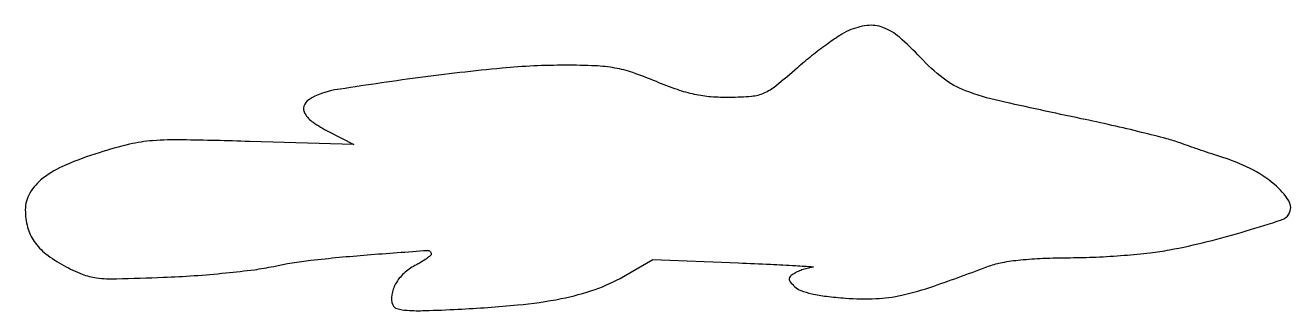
# Model space of a CAD drawing. Extents: x 0 to 237, y 0 to 53.
import ezdxf

# ---------------------------------------------------------------- set-up
doc = ezdxf.new("R2010")
doc.units = 0

msp = doc.modelspace()

# ---------------------------------------------------------------- linework, layer by layer
msp.add_lwpolyline([(154.170679, 52.498476, 0.041835), (152.481716, 51.577838, 0.011377), (149.979296, 49.84578, 0.011427), (147.219822, 47.743455, 0.01165), (144.577359, 45.530358, -0.00962), (140.511261, 42.096765, -0.066931), (138.294624, 40.742737, -0.082411), (135.985489, 40.152517, -0.018389), (131.90668, 39.952415, -0.022944), (128.378311, 40.071136, -0.033531), (125.303766, 40.524969, -0.030375), (122.102831, 41.425755, -0.014908), (118.146387, 42.936979, 0.015745), (113.747817, 44.608647, 0.038484), (110.397395, 45.481195, 0.034205), (106.727449, 45.88451, 0.010269), (101.104851, 46, 0.023499), (89.283084, 45.444094, 0.009881), (73.464887, 43.637145, 0.006042), (57.966406, 41.364755, 0.099302), (53.081822, 39.550569, 0.184046), (52.161971, 38.348578, 0.213439), (52.349323, 36.930773, 0.103685), (53.879824, 35.3159, 0.03258), (56.75, 33.593693), (61.5, 31.149053), (41.945782, 31.724363, 0.002679), (29.410878, 32.025945, 0.023304), (23.839767, 31.870449, 0.040199), (19.511689, 31.194801, 0.016729), (13.806278, 29.62397, 0.02554), (7.504267, 27.300747, 0.064002), (3.288878, 24.819041, 0.094871), (0.858158, 22.057127, 0.133924), (0, 18.910689, 0.064441), (0.419458, 15.669631, 0.087312), (1.652086, 12.993206, 0.077121), (3.86025, 10.668595, 0.039699), (7.231311, 8.470622, 0.029174), (10.621303, 6.874265, 0.066276), (13.36036, 6.176592, 0.035311), (17.084482, 6.003456, 0.003655), (25.864156, 6.279626, 0.008006), (31.598087, 6.59397, 0.007111), (37.550721, 7.101175, 0.007156), (42.894304, 7.71048, 0.021689), (46.5, 8.33394, -0.025876), (53.483166, 9.481293, -0.008153), (64.018276, 10.483044, -0.002037), (75.282664, 11.322903, -0.434971), (76, 10.654333, -0.223574), (75.852595, 10.341155, -0.017611), (75.103594, 9.764934, -0.021267), (74.117555, 9.121722, -0.014558), (72.948407, 8.47332, 0.068414), (70.857133, 6.999625, 0.07687), (69.336076, 5.067346, 0.087408), (68.605086, 2.994698, 0.13291), (68.793839, 1.105502, 0.243533), (69.572665, 0.409669, 0.046374), (71.510063, 0.099533, 0.024601), (74.836879, 0.04344, 0.004476), (81.000644, 0.298056, 0.010567), (92.174182, 1.096878, 0.025833), (100.333252, 2.281306, 0.034564), (106.665535, 3.999201, 0.04813), (112, 6.447001), (117.5, 9.642918), (133.5, 8.986666, -0.001537), (139.503841, 8.72193, -0.00314), (144.2125, 8.47016, -0.003137), (147.499084, 8.253019, -0.92199), (147.5, 8.149894, 0.033253), (146.624737, 8.011788, 0.02227), (145.646875, 7.743773, 0.022461), (144.718584, 7.39758, 0.04052), (144, 7.020851, 0.039097), (143.217077, 6.435467, 0.221337), (143.012439, 5.970964, 0.170784), (143.213073, 5.436289, 0.021995), (144.051726, 4.520152, 0.111527), (145.181282, 3.806606, 0.029991), (147.231878, 3.214049, 0.024621), (150.007213, 2.731617, 0.012334), (153.551726, 2.38239, 0.02881), (159.24096, 2.291715, 0.044625), (164.108545, 2.932348, 0.028963), (170.094429, 4.640406, 0.005846), (180.5, 8.41001, -0.045892), (182.915707, 9.072168, -0.018551), (186.303031, 9.545087, -0.015516), (190.540662, 9.84472, -0.008907), (195.662032, 9.956107, 0.010536), (200.478443, 10.076562, 0.008124), (205.72349, 10.403879, 0.008226), (210.61589, 10.870181, 0.019395), (214.23946, 11.4188, 0.013717), (221.265964, 12.964101, 0.011785), (228.565187, 14.964419, 0.005913), (235.208847, 17.040476, 0.177459), (236.566001, 18.106791, 0.285557), (236.559223, 20.585341, 0.078743), (233.884623, 23.658268, 0.058231), (229.315797, 26.658802, 0.042425), (223.667282, 28.914689, -0.005569), (222.150807, 29.394292, -0.0025), (220.168763, 30.056505, -0.002475), (218.081021, 30.777202, -0.003366), (216.205104, 31.449399, 0.023296), (213.707073, 32.233707, 0.004231), (208.999084, 33.431735, 0.004548), (203.458485, 34.738509, 0.00411), (197.705104, 35.990719, -0.003712), (182.413725, 39.306105, -0.035654), (176.037921, 41.224089, -0.073125), (171.874633, 43.550012, -0.041497), (167.596789, 47.443654, 0.027084), (163.665345, 51.234602, 0.088473), (160.57126, 53.074871, 0.120372), (157.592659, 53.435502, 0.074221)], format="xyb", close=True)

doc.saveas('drawing.dxf')
